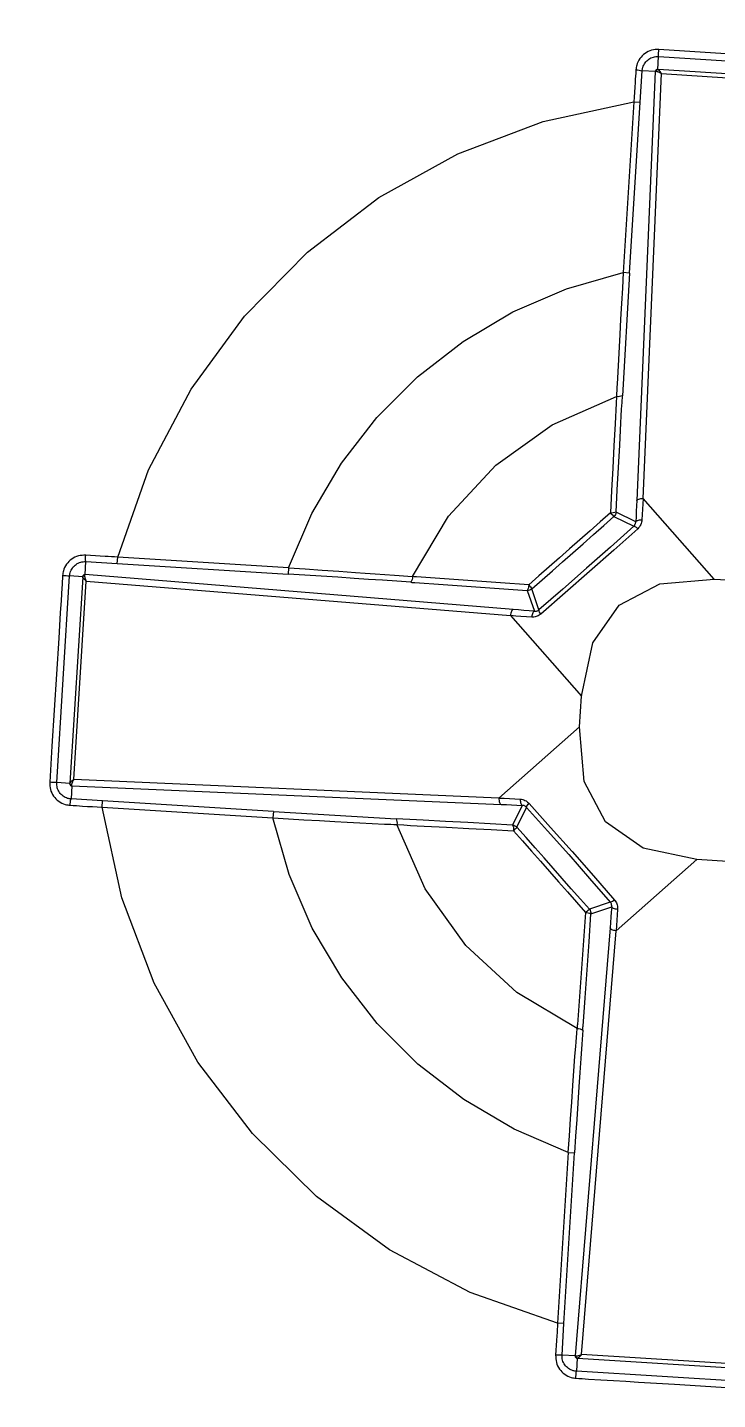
# Model space of a CAD drawing. Header units: millimetres. Extents: x 6886222 to 6919728, y 230959 to 276095.
# Drawn here: x 6905738.924 to 6905741.122, y 246079.413 to 246083.786 of the extents above; entities that cross this region are included whole.
import ezdxf
from ezdxf.xclip import XClip

# ---------------------------------------------------------------- set-up
doc = ezdxf.new("R2010")
doc.units = ezdxf.units.MM
doc.header["$LTSCALE"] = 100
doc.header["$XCLIPFRAME"] = 2
for name, color, linetype in [('BP', 7, 'Continuous'), ('U-84C-EX$0$FUR_욕실', 6, 'Continuous'), ('U-84C-EX$0$HAT', 8, 'Continuous'), ('Udw-301-L-TF$0$FUR_욕실', 6, 'Continuous'), ('Udw-301-L-TF$0$HAT', 8, 'Continuous'), ('Udw-301-L-TF$0$S-ELE', 4, 'Continuous')]:
    doc.layers.add(name, color=color, linetype=linetype)
pattern_1 = [(180, (1240, -8.002534741535783e-07), (-3.673940397442059e-14, -300), []), (270, (1240, -8.002534741535783e-07), (300, -5.510910596163089e-14), [])]

# ---------------------------------------------------------------- blocks, each defined once
blk = doc.blocks.new('Udw-301-L-TF$0$대변기')
blk.add_wipeout([(22.248608298916775, 172.54229225468282), (8.912240129661578, 147.74673581274521), (6.746381299798691, 136.34097785746314), (-8.955497072612427e-10, 1.8151808944821823e-08), (6.746382664171167, -136.3410556523654), (8.912241608199565, -147.7468135862157), (22.07549302254949, -172.28966274865297), (48.747550660268864, -190.92756923738682), (71.39276322773912, -195.00000842819884), (166.77579672746026, -195.00000795089045), (163.87437435093116, -199.59452123619815), (211.5587765112842, -201.08973657911383), (211.59313804550422, -201.59785586090618), (211.81060945487718, -202.63546709934212), (212.5078401897453, -203.59245027277075), (213.12226798591132, -203.98026161298094), (214.15380077133744, -204.1978558481386), (220.75350033782112, -204.19785581509552), (220.75350035014083, -206.35594522496513), (211.67910968791838, -206.3568792770726), (211.15613348268317, -206.39600097215737), (210.27034605067598, -206.67761218987903), (209.31045820655902, -207.42786300958107), (208.74576614588332, -208.40553728260954), (208.58557798573491, -209.0916460347495), (208.56074482875553, -209.45622105141592), (208.5658533075954, -265.02340329155413), (208.68307722652685, -265.02340329098297), (208.7812761336113, -265.75037914044697), (209.14569600205314, -266.6349992877383), (209.4393782819403, -267.03693782325877), (210.11484331313656, -267.62762274793863), (210.65720867247566, -267.91786482497037), (211.05456655855815, -268.02783602803447), (211.7542655276933, -268.12315947946877), (489.2877981967165, -268.123158092146), (490.3929016518151, -267.8618048901769), (490.86707477932805, -267.7119163465693), (491.45197025778884, -267.22265710638476), (492.00684567737414, -266.49543788948904), (492.2432263424108, -265.953260305668), (492.3375440533646, -265.58541350160203), (492.3925328413372, -264.9999778188767), (492.39251053762064, -209.47191992339413), (492.2743779328679, -208.61530925013972), (492.0527322005424, -208.03841531318994), (491.6452017566535, -207.41831274961794), (491.1753919319727, -206.97008934938174), (490.6571038551316, -206.6513735333208), (490.04775114333995, -206.44000339329148), (489.564363996324, -206.37647943353875), (489.28754875065107, -206.3559519392104), (294.6511313544637, -206.3559470726484), (294.6511313436125, -204.19785544542015), (299.3707712639998, -204.19785542175964), (299.9274144780235, -204.1415802114724), (300.81514351517774, -203.77207777511762), (301.1333402299189, -203.52623735578823), (301.5702185394424, -203.01348622016246), (301.80191783703924, -202.56725483027355), (301.9757068098556, -201.8642991092686), (301.9767461048772, -201.81423556641903), (356.76343714603064, -202.11461188703402), (409.6459330275077, -200.7317937357151), (451.0712075735588, -197.49087760745817), (521.7596907076584, -184.1269387870276), (558.8320421586301, -171.7704380243341), (607.5072059196381, -146.9271004879006), (640.3182392938724, -121.7236501044431), (666.3963113392575, -92.63537982517482), (682.861678851927, -64.8120860007532), (689.3650846206021, -48.844695699472595), (694.4618857304264, -30.578779049873788), (696.6826731048269, -17.299667591780462), (697.4621076330303, -8.646287178641273), (697.7008332995064, 0.017384032597874466), (696.0161711601265, 21.30950019290617), (691.2688451523378, 41.796509580543216), (683.3366473129057, 62.60208044512467), (669.0455356567358, 87.70644455344245), (652.7802364292402, 108.07148288175188), (630.6424582973253, 128.95876104430863), (599.0811908480251, 150.92869321198407), (558.1950606762435, 170.85274610758484), (516.937235549004, 184.2249471713934), (478.5997609603298, 192.50147163765666), (440.5805313404065, 197.3643056544521), (409.56480511056884, 199.55616448708247), (375.3283216283821, 200.68792907165675), (311.0923951757358, 200.70114825228893), (281.7216569744051, 200.8711733283542), (251.3461154796021, 200.75952777479222), (223.32944943835992, 200.37661834822427), (188.29429864440127, 199.9507822823582), (182.40479042165887, 198.15537901209063), (177.51850239349275, 194.76567814429143), (79.79591759140378, 194.999931322335), (40.70354579549267, 194.56680722579563), (37.246676655990356, 193.2270822084663), (37.24667669558663, 185.30834623197086)]).dxf.layer = 'Udw-301-L-TF$0$FUR_욕실'
at = {"layer": 'Udw-301-L-TF$0$FUR_욕실'}
for p, q in [((161.6102608196343, 144.3255684845681, 1.8768338292e-06), (160.951542411869, 144.2844581540267, 1.8768338292e-06)), ((160.9552795777599, 144.2427173637952, 1.8768338292e-06), (161.6117425199045, 144.2836869317034, 1.8768338292e-06)), ((161.6128547312474, 144.2840060148028, 1.8768338292e-06), (161.6102608196343, 144.3255684845681, 1.8768338292e-06)), ((161.6117425199045, 144.2836869317034, 1.8768338292e-06), (161.6128547312546, 144.2840060148028, 1.8768338292e-06)), ((161.6005177062762, 144.2709570542229, 1.8768338292e-06), (160.968000058434, 144.2314819017611, 1.8768338292e-06)), ((161.6592424458868, 142.9170371825512, 1.8768338292e-06), (161.6005177062762, 144.2709570542229, 1.8768338292e-06)), ((161.6203877325643, 144.2773580419398, 1.8768338292e-06), (161.61827610412, 144.2783108720196, 1.8768338292e-06)), ((161.6203877325643, 144.2773580419398, 1.8768338292e-06), (161.6621973770198, 144.2799673647405, 1.8768338292e-06)), ((161.6203877325643, 144.2773580419398, 1.8768338292e-06), (161.6796813595247, 142.9103222689428, 1.8768338292e-06)), ((161.6686229014558, 144.1797325555945, 1.8768338292e-06), (161.6621973770198, 144.2799673647405, 1.8768338292e-06)), ((161.6885650664008, 144.1809771374919, 1.8768338292e-06), (161.6686229014558, 144.1797325555945, 1.8768338292e-06)), ((161.7025807211794, 143.6356201476556, 1.8768338292e-06), (161.6686229014558, 144.1797325555945, 1.8768338292e-06)), ((161.6885650664008, 144.1809771374919, 1.8768338292e-06), (161.722522886128, 143.6368647295512, 1.8768338292e-06)), ((161.7025807211794, 143.6356201476556, 1.8768338292e-06), (161.722522886128, 143.6368647295512, 1.8768338292e-06)), ((161.7025807211794, 143.6356201476556, 1.8768338292e-06), (161.7253118796907, 143.2446774344662, 1.8768338292e-06)), ((161.4328348310264, 142.6604884706485, 1.8768338292e-06), (161.6592424458868, 142.9170371825512, 1.8768338292e-06)), ((161.6826627927076, 142.8429020498406, 1.8768338292e-06), (161.7454332247617, 142.8736138288332, 1.8768338292e-06)), ((161.7521542023169, 142.8598771178895, 1.8768338292e-06), (161.6889441545463, 142.8289502474854, 1.8768338292e-06)), ((162.7884285728178, 142.6961889247104, 1.8768338292e-06), (163.3325409807549, 142.7301467444377, 1.8768338292e-06)), ((163.3337855629725, 142.7102045791707, 1.8768338292e-06), (162.7896731550318, 142.6762467594453, 1.8768338292e-06)), ((163.3337855629725, 142.7102045791707, 1.8768338292e-06), (163.3325409807549, 142.7301467444377, 1.8768338292e-06)), ((163.4340414983526, 142.7162915952049, 1.8768338292e-06), (163.3337855629725, 142.7102045791707, 1.8768338292e-06)), ((163.4366508371204, 142.6744819347732, 1.8768338292e-06), (163.4340414983526, 142.7162915952049, 1.8768338292e-06)), ((162.0728505769803, 142.5633452571019, 1.8768338292e-06), (163.4366508371204, 142.6744819347732, 1.8768338292e-06)), ((162.7884285728178, 142.6961889247104, 1.8768338292e-06), (162.7896731550318, 142.6762467594453, 1.8768338292e-06)), ((163.4366508371204, 142.6744819347732, 1.8768338292e-06), (163.4378588227119, 142.6725051617523, 1.8768338292e-06)), ((163.4441838384409, 142.6678339619175, 1.8768338292e-06), (163.4440055180676, 142.6666907077324, 1.8768338292e-06)), ((163.4440055180676, 142.6666907077324, 1.8768338292e-06), (163.4849750859757, 142.0102277655897, 1.8768338292e-06)), ((163.4441838384409, 142.667833961912, 1.8768338292e-06), (163.4857462923283, 142.670427857649, 1.8768338292e-06)), ((163.526856622866, 142.0117094498873, 1.8768338292e-06), (163.4857462923283, 142.670427857649, 1.8768338292e-06)), ((161.4328348310264, 142.6604884706485, 1.8768338292e-06), (161.3346191687415, 142.6543588737004, 1.8768338292e-06)), ((161.9909583005901, 142.562418796977, 1.8768338292e-06), (162.0137859467504, 142.6289836670639, 1.8768338292e-06)), ((162.0282517163541, 142.6240227946364, 1.8768338292e-06), (162.0055828328113, 142.5579208725158, 1.8768338292e-06)), ((163.4327700563226, 142.6539702273531, 1.8768338292e-06), (162.0820546546784, 142.5438998405025, 1.8768338292e-06)), ((163.4722452087844, 142.0214525795109, 1.8768338292e-06), (163.4327700563226, 142.6539702273531, 1.8768338292e-06)), ((162.0820546546784, 142.5438998405025, 1.8768338292e-06), (161.8556470398253, 142.2873511285998, 1.8768338292e-06)), ((161.8617766367715, 142.189135466313, 1.8768338292e-06), (161.8556470398253, 142.2873511285998, 1.8768338292e-06)), ((161.8617766367715, 142.189135466313, 1.8768338292e-06), (162.1183253469208, 141.9627278497046, 1.8768338292e-06)), ((162.1183253469208, 141.9627278497046, 1.8768338292e-06), (163.4722452087844, 142.0214525795109, 1.8768338292e-06)), ((163.4849750859757, 142.0102277655897, 1.8768338292e-06), (163.4852941689751, 142.0091155541468, 1.8768338292e-06)), ((163.4852941689751, 142.0091155541522, 1.8768338292e-06), (163.526856622866, 142.0117094498873, 1.8768338292e-06)), ((163.4786461961157, 142.0015825528335, 1.8768338292e-06), (162.1116104330213, 141.942288935772, 1.8768338292e-06)), ((163.4786461961157, 142.0015825528335, 1.8768338292e-06), (163.4795990263301, 142.003694181416, 1.8768338292e-06)), ((163.4786461961157, 142.0015825528335, 1.8768338292e-06), (163.4812555029494, 141.9597728924036, 1.8768338292e-06)), ((162.0611652676962, 141.8698160699132, 1.8768338292e-06), (162.0302384235729, 141.9330261424475, 1.8768338292e-06)), ((162.0441902252423, 141.9393075035496, 1.8768338292e-06), (162.0749019781397, 141.8765370469046, 1.8768338292e-06)), ((162.8369082857971, 141.9193895481803, 1.8768338292e-06), (163.3810206937378, 141.9533473679057, 1.8768338292e-06)), ((163.3822652753188, 141.9334052026388, 1.8768338292e-06), (162.8381528673744, 141.8994473829116, 1.8768338292e-06)), ((163.3810206937378, 141.9533473679057, 1.8768338292e-06), (163.4812555029494, 141.9597728924036, 1.8768338292e-06)), ((163.3822652753188, 141.9334052026388, 1.8768338292e-06), (163.3810206937378, 141.9533473679057, 1.8768338292e-06)), ((162.8369082857971, 141.9193895481803, 1.8768338292e-06), (162.4459655732389, 141.896658390302, 1.8768338292e-06)), ((162.8369082857971, 141.9193895481803, 1.8768338292e-06), (162.8381528673744, 141.8994473829116, 1.8768338292e-06)), ((161.3904236324342, 141.7601936605715, 1.8768338292e-06), (161.4886392947155, 141.7663232575178, 1.8768338292e-06)), ((161.7451880048757, 141.5399156409112, 1.8768338292e-06), (161.4886392947155, 141.7663232575178, 1.8768338292e-06)), ((161.825310933913, 141.5937185641596, 1.8768338292e-06), (161.7592090361977, 141.616387473794, 1.8768338292e-06)), ((161.7637069613265, 141.631012006761, 1.8768338292e-06), (161.8302718068371, 141.6081843343345, 1.8768338292e-06)), ((161.8552583819146, 140.1892002294608, 1.8768338292e-06), (161.7451880048757, 141.5399156409112, 1.8768338292e-06)), ((161.7646334211786, 141.5491197183164, 1.8768338292e-06), (161.875770088951, 140.1853194482755, 1.8768338292e-06)), ((161.8974770625318, 140.8335416962273, 1.8768338292e-06), (161.8775348975869, 140.8322971143298, 1.8768338292e-06)), ((161.9114927173105, 140.2881847063891, 1.8768338292e-06), (161.8775348975869, 140.8322971143298, 1.8768338292e-06)), ((161.8974770625318, 140.8335416962273, 1.8768338292e-06), (161.9314348822554, 140.2894292882866, 1.8768338292e-06)), ((161.9114927173105, 140.2881847063891, 1.8768338292e-06), (161.9314348822554, 140.2894292882866, 1.8768338292e-06)), ((161.9175797334065, 140.1879287710763, 1.8768338292e-06), (161.9114927173105, 140.2881847063891, 1.8768338292e-06)), ((161.8679788620029, 140.177964767423, 1.8768338292e-06), (161.211515919862, 140.1369951995166, 1.8768338292e-06)), ((161.2227407340761, 140.1497250769989, 1.8768338292e-06), (161.8552583819146, 140.1892002294608, 1.8768338292e-06)), ((161.8691221160952, 140.1777864469586, 1.8768338292e-06), (161.8679788620029, 140.177964767423, 1.8768338292e-06)), ((161.869122116088, 140.1777864469586, 1.8768338292e-06), (161.8717159959488, 140.1362239771934, 1.8768338292e-06)), ((161.8737933160664, 140.1841114628241, 1.8768338292e-06), (161.875770088951, 140.1853194482755, 1.8768338292e-06)), ((161.875770088951, 140.1853194482755, 1.8768338292e-06), (161.9175797334065, 140.1879287710763, 1.8768338292e-06)), ((161.2129975881871, 140.0951136466538, 1.8768338292e-06), (161.8717159959488, 140.1362239771934, 1.8768338292e-06))]:
    blk.add_line(p, q, dxfattribs=at)
at = {"layer": 'Udw-301-L-TF$0$FUR_욕실', "elevation": 1.8768338292e-06, "flags": 128}
for points in [[(161.6796813595247, 142.9103222689428), (161.6790710081805, 142.9118050469915), (161.6777549976723, 142.9131882696383), (161.6757813656623, 142.9144214458283), (161.6732221546117, 142.9154595615673), (161.6701707820648, 142.9162647230587), (161.6667386306945, 142.9168075399139), (161.6630509825336, 142.9170681979667), (161.6592424458868, 142.9170371825512)], [(161.6826627927076, 142.8429020498406), (161.6820806526448, 142.8442372544669), (161.6808254920616, 142.8454827769147), (161.6789409446174, 142.8465953185696), (161.6764925236166, 142.8475362036934), (161.6735653445139, 142.8482727239061), (161.6702611660512, 142.8487792752549), (161.6666948527454, 142.8490382482833), (161.6629903817993, 142.8490406402088)], [(162.0055828328113, 142.5579208725158), (162.0069800570564, 142.5575092620966), (162.0083719749382, 142.5564187029559), (162.0097101986321, 142.5546871066508), (162.0109482069201, 142.5523746693761), (162.0120429624112, 142.549561779344), (162.0129564076706, 142.5463462222051), (162.0136567882219, 142.5428397816977), (162.0141197564481, 142.5391643536568)], [(162.0728505769803, 142.5633452571019), (162.0743977371567, 142.5629240028211), (162.0759338524658, 142.5617901868773), (162.0774028509077, 142.5599851963616), (162.0787511103772, 142.5575749179061), (162.0799294160752, 142.5546473326503), (162.0808947569203, 142.5513093047193), (162.0816118955627, 142.5476826804097), (162.0820546546784, 142.5438998405025)], [(162.0503288159998, 141.9589799148689), (162.0503264240797, 141.9552754439046), (162.0500674510222, 141.951709130557), (162.0495608996425, 141.948404952047), (162.048824379388, 141.9454777728915), (162.0478834942005, 141.9430293518253), (162.0467709524746, 141.9411448043174), (162.0455254299522, 141.9398896436724), (162.0441902252423, 141.9393075035496)], [(162.1183253469208, 141.9627278497046), (162.1183563623308, 141.9589193130523), (162.1180957042634, 141.9552316648751), (162.1175528873828, 141.9517995134775), (162.1167477258532, 141.948748140896), (162.1157096100687, 141.9461889298), (162.1144764338314, 141.9442152977408), (162.1130932111228, 141.9428992871799), (162.1116104330213, 141.942288935772)], [(161.7404525177408, 141.6078505505538), (161.7441279457635, 141.6083135187764), (161.7476343862327, 141.6090138993077), (161.7508499433206, 141.6099273445307), (161.7536628332964, 141.6110220999744), (161.7559752705129, 141.6122601082006), (161.7577068667524, 141.6135983318254), (161.7587974258349, 141.6149902496272), (161.7592090361977, 141.616387473794)], [(161.7451880048757, 141.5399156409112), (161.748970844772, 141.5403584000196), (161.7525974690652, 141.5410755386511), (161.7559354969744, 141.5420408794635), (161.7588630821883, 141.5432191851251), (161.7612733606038, 141.5445674445564), (161.7630783510649, 141.5460364429437), (161.7642121669596, 141.5475725582019), (161.7646334211786, 141.5491197183164)]]:
    blk.add_lwpolyline(points, dxfattribs=at)
at = {"layer": 'Udw-301-L-TF$0$FUR_욕실'}
blk.add_circle((161.4116292245744, 142.2103410656091, 1.8768338292e-06), 3.259999999999878, dxfattribs=at)
for centre, radius, start, end in [((161.4116292328981, 142.2103410656091, 1.8768338292e-06), 3.25999999999999, 270.0000002866061, 90.00000028660615), ((161.2752782022289, 144.3215774764813, 1.8768338292e-06), 0.3350063911426244, 0.6825939285277526, 4.518318760489969), ((161.682395500462, 144.2086952811151, 1.8768338292e-06), 0.0740788370248226, 90.04014177062898, 105.8224432143571), ((161.4116292034378, 142.2103410656091, 1.8768338292e-06), 1.990000000000137, 15.14180512307298, 82.00054102193018), ((161.4116292034378, 142.2103410656091, 1.8768338292e-06), 1.460008440293019, 19.43702511036414, 77.70532103461704), ((161.7385387732829, 143.2710882929277, 1.8768338292e-06), 0.0295378428259515, 243.3977090671643, 280.6751646090154), ((161.4116292040781, 142.2103410656091, 1.8768338292e-06), 1.083939401064284, 24.99931475445257, 72.1430313906055), ((161.7581676090267, 142.9011452038503, 1.8768338292e-06), 0.0303338285239763, 245.1775328846346, 280.066296144881), ((161.7654136887431, 142.8748771491919, 1.8768338292e-06), 0.0200203626182622, 183.6178688921482, 228.5244783377889), ((161.6965413074613, 142.9263870640752, 1.8768338292e-06), 0.0866969838917549, 309.9009876431478, 320.5319632818673), ((161.6926283701905, 142.8093600389439, 1.8768338292e-06), 0.0199336327750793, 100.6508769471464, 144.2667730643922), ((163.360811111841, 142.7274713825191, 1.8768338292e-06), 0.0740788576651497, 351.3199060395473, 7.102203300222283), ((162.4234991131234, 142.6666017727639, 1.8768338292e-06), 0.0295378423214294, 176.4671816196276, 213.7446386235399), ((163.523436247302, 142.3375487066805, 1.8768338292e-06), 0.3350060624164997, 92.62402640011327, 96.45975494105302), ((162.0866943746951, 142.5820718577252, 1.8768338292e-06), 0.0866969245160004, 136.6103836387962, 147.2413666286545), ((162.0270209656483, 142.6440052912876, 1.8768338292e-06), 0.0200203626255215, 228.6178699865295, 273.52447724469), ((162.0539861277321, 142.6400814740173, 1.8768338292e-06), 0.0303338278545654, 177.0760500446752, 211.9648149159229), ((161.971062031691, 142.5636386754213, 1.8768338292e-06), 0.0199336303735996, 312.8755748484529, 356.4914777152831), ((163.5228656323889, 142.3466917750011, 1.8768338292e-06), 0.3350060986656367, 270.6825915126327, 274.5183196384728), ((161.4116292034378, 142.2103410656091, 1.8768338292e-06), 1.989999999999945, 285.1418051233014, 352.000541021827), ((162.0106482168776, 141.9293419301357, 1.8768338292e-06), 0.0199336303459245, 10.6508685151922, 54.26677133968533), ((163.4099833988512, 141.9395747672806, 1.8768338292e-06), 0.0740788571777168, 0.04014281554305012, 15.82244015038771), ((161.4116292040781, 142.2103410656091, 1.8768338292e-06), 1.083939401069942, 294.9993147541252, 342.1430313907047), ((161.4116292034378, 142.2103410656091, 1.8768338292e-06), 1.460008440292905, 289.4370251103006, 347.7053210345152), ((162.4723764307819, 141.883431496266, 1.8768338292e-06), 0.0295378421996953, 153.3977074913674, 190.6751645726123), ((162.076165298502, 141.8565565829122, 1.8768338292e-06), 0.0200203626244312, 93.61786889632849, 138.5244761602606), ((162.1276751775986, 141.9254289188557, 1.8768338292e-06), 0.0866969266050847, 219.900979744803, 230.5319624618077), ((162.1024333519599, 141.8638026621575, 1.8768338292e-06), 0.0303338276387636, 155.17753111352, 190.0662961661444), ((161.7649268427522, 141.6509082776956, 1.8768338292e-06), 0.0199336325813699, 222.8755730073193, 266.4914695136114), ((161.8452934305533, 141.5949493148673, 1.8768338292e-06), 0.0200203626167212, 138.6178678003593, 183.5244772568015), ((161.841369612881, 141.5679841520814, 1.8768338292e-06), 0.0303338282329368, 87.07604993499503, 121.9648135577292), ((161.7833599570804, 141.5352758655026, 1.8768338292e-06), 0.0866969807711289, 46.6103827849272, 57.24135878762437), ((161.8678899110564, 141.198471156571, 1.8768338292e-06), 0.0295378423021958, 86.46718128841638, 123.7446375279038), ((161.9287595214628, 140.2611591385139, 1.8768338292e-06), 0.0740788389214895, 261.319903247072, 277.102204283485), ((161.5388365192048, 140.0985340012867, 1.8768338292e-06), 0.3350063884818013, 2.624027374345197, 6.459752230153894)]:
    blk.add_arc(centre, radius, start, end, dxfattribs=at)
for centre, major_axis, ratio, start_param, end_param in [((161.7215090214413, 142.5614744175964, 1.8768338292e-06), (-0.08759724163288383, 1.411374140156442), 0.02933208413666189, 1.314305650249555, 1.363790328178316), ((161.741451186721, 142.5627189994921, 1.8768338292e-06), (-0.07233225313893572, 1.398292788558672), 0.0322582907364977, 1.317902481345436, 1.36738715927503), ((161.8561123371073, 142.7139971464567, 1.8768338292e-06), (-0.7497782644427979, 0.6616891673357641), 0.0394958858891552, 1.363808926959727, 1.777783761058662), ((161.8693335248317, 142.728978439296, 1.8768338292e-06), (-0.7347826993514117, 0.6484553837650175), 0.0462995150159514, 1.363808926845808, 1.777783760948147), ((161.7202644395547, 142.5814165828615, 1.8768338292e-06), (-1.396435891602927, -0.1020855588649575), 0.0322583040518517, 1.77420551501564, 1.82369018501793), ((161.7215090214413, 142.5614744175964, 1.8768338292e-06), (-1.411313706225922, -0.08856548980554879), 0.0293320974300535, 1.777802346385443, 1.827287016387613), ((161.9152852942316, 141.7658579418876, 1.8768338292e-06), (0.6616891948864057, 0.7497782401285946), 0.0394958843376576, 1.36380889408209, 1.77778372818619), ((161.9302665865871, 141.7526367536102, 1.8768338292e-06), (0.6484554112203891, 0.7347826751217906), 0.04629951346096021, 1.363808894200726, 1.777783728301909), ((161.764007148322, 141.880519093329, 1.8768338292e-06), (-1.398292782845908, -0.07233224803394198), 0.0322583025199761, 4.459495122130503, 4.508979792131377), ((161.7627625664099, 141.9004612585959, 1.8768338292e-06), (-1.411374134492564, -0.08759723654357882), 0.029332095883282, 4.455898290776257, 4.505382960777514), ((161.7827047316896, 141.9017058404934, 1.8768338292e-06), (-0.1020855536885682, 1.396435897249067), 0.0322582907689554, 1.774205495846748, 1.82369017377478), ((161.7627625664099, 141.9004612585959, 1.8768338292e-06), (-0.08856548465166932, 1.411313711826129), 0.0293320841517761, 1.77780232695984, 1.827287004890254)]:
    blk.add_ellipse(centre, major_axis=major_axis, ratio=ratio, start_param=start_param, end_param=end_param, dxfattribs=at)
at = {"layer": 'Udw-301-L-TF$0$FUR_욕실', "extrusion": (-3.329143218835226e-08, 5.466318598041744e-16, 0.9999999999999997)}
blk.add_ellipse((159.4840459726402, 140.0261433357919, 1.8768338292e-06), major_axis=(2.251547685618711, 2.551290752450674, 7.49572457e-08), ratio=0.2938819307779272, start_param=5.997350828364291, end_param=6.569019785995081, dxfattribs=at)
at = {"layer": 'Udw-301-L-TF$0$FUR_욕실', "extrusion": (-3.329143150604983e-08, 3.387725074259236e-16, 0.9999999999999996)}
blk.add_ellipse((159.2274315019131, 144.1379243247029, 1.8768338292e-06), major_axis=(2.551290752450902, -2.251547685618938, 8.493612210000003e-08), ratio=0.2938819307778493, start_param=5.997350828364094, end_param=6.569019785995125, dxfattribs=at)
at = {"layer": 'Udw-301-L-TF$0$FUR_욕실'}
for points, knots in [([(161.3840819642028, -0.5896589345284156, 1.8768338292e-06), (161.4836703848523, 10.61836187567678, 1.8768338292e-06), (161.6827323977341, 33.02148031460092, 1.8768338292e-06), (163.2841282194204, 66.55210363393962, 1.8768338292e-06), (165.8607673313854, 99.91845484040277, 1.8768338292e-06), (169.4057475470363, 133.0639848389292, 1.8768338292e-06), (172.6358561782508, 154.9761389095165, 1.8768338292e-06), (174.2474244886544, 165.9085678599131, 1.8768338292e-06)], [0, 0, 0, 0, 0.2008995871446175, 0.4015675310875474, 0.6017769894246999, 0.8013182658581898, 1, 1, 1, 1]), ([(160.949766767546, 144.3068108978678, 1.8768338292e-06), (160.9630731097677, 144.3076230539082, 1.8768338292e-06), (161.0296054569844, 144.3116838729457, 1.8768338292e-06), (161.2494473224033, 144.3251694666742, 1.8768338292e-06), (161.4559587524309, 144.3382554099389, 1.8768338292e-06), (161.6092434597158, 144.347968552609, 1.8768338292e-06)], [0, 0, 0, 0, 0.0605342809966537, 0.3026742988519388, 0.9999999999999998, 0.9999999999999998, 0.9999999999999998, 0.9999999999999998]), ([(161.6092434597158, 144.347968552609, 1.8768338292e-06), (161.6170035499963, 144.3476962385848, 1.8768338292e-06), (161.6325356201232, 144.3471511933149, 1.8768338292e-06), (161.6538562434798, 144.3365198702631, 1.8768338292e-06), (161.6705028836295, 144.3199203676759, 1.8768338292e-06), (161.6800093780585, 144.3008832381765, 1.8768338292e-06), (161.6816771006197, 144.287944874075, 1.8768338292e-06), (161.6823436003797, 144.2827740999583, 1.8768338292e-06)], [0, 0, 0, 0, 0.212534125908474, 0.4253938844142585, 0.6395784567098121, 0.8559587307659764, 1, 1, 1, 1]), ([(161.6117425199045, 144.2836869317034, 1.8768338292e-06), (161.6112732713373, 144.2834998424005, 1.8768338292e-06), (161.6102146806115, 144.2830777825056, 1.8768338292e-06), (161.6077173942904, 144.2808480900494, 1.8768338292e-06), (161.6044655537771, 144.2769191381831, 1.8768338292e-06), (161.6019034243182, 144.2730497812936, 1.8768338292e-06), (161.6005177062762, 144.2709570542229, 1.8768338292e-06)], [0, 0, 0, 0, 0.179544909638889, 0.4050402918679303, 0.6782182870533378, 1, 1, 1, 1]), ([(161.6621973770198, 144.2799673647405, 1.8768338292e-06), (161.6617115570989, 144.2835848574832, 1.8768338292e-06), (161.660493875992, 144.2926519055127, 1.8768338292e-06), (161.6536942430757, 144.3059596453422, 1.8768338292e-06), (161.64186444394, 144.3175475333355, 1.8768338292e-06), (161.6267545303162, 144.3249734618676, 1.8768338292e-06), (161.6157571922995, 144.3253701988961, 1.8768338292e-06), (161.6102608196343, 144.3255684845681, 1.8768338292e-06)], [0, 0, 0, 0, 0.1432444874335475, 0.3590344859305645, 0.5733356229496298, 0.7867569027261733, 1, 1, 1, 1]), ([(161.6117425199045, 144.2836869317034, 1.8768338292e-06), (161.6124919888971, 144.2836388869073, 1.8768338292e-06), (161.6139634022038, 144.2835445617857, 1.8768338292e-06), (161.6159458837283, 144.2823767201608, 1.8768338292e-06), (161.6175243372345, 144.2806145009727, 1.8768338292e-06), (161.6180224094605, 144.2790882650752, 1.8768338292e-06), (161.61827610412, 144.2783108720196, 1.8768338292e-06)], [0, 0, 0, 0, 0.2546765691739015, 0.499999996415464, 0.7453234250377782, 1, 1, 1, 1]), ([(161.6823436003797, 144.2827740999583, 1.8768338292e-06), (161.6831745545569, 144.2694953240116, 1.8768338292e-06), (161.6852949352979, 144.2356113122914, 1.8768338292e-06), (161.6873284587164, 144.2016371778645, 1.8768338292e-06), (161.6885650664008, 144.1809771374919, 1.8768338292e-06)], [0, 0, 0, 0, 0.3918891321184004, 1, 1, 1, 1]), ([(161.61827610412, 144.2783108720196, 1.8768338292e-06), (161.6175459906881, 144.2783384313716, 1.8768338292e-06), (161.6158989077558, 144.2784006032725, 1.8768338292e-06), (161.6121247052033, 144.2772216017784, 1.8768338292e-06), (161.6068461868126, 144.2749602707572, 1.8768338292e-06), (161.6027390407326, 144.2723622071298, 1.8768338292e-06), (161.6005177062762, 144.2709570542229, 1.8768338292e-06)], [0, 0, 0, 0, 0.1795449097377897, 0.4050402919989461, 0.6782182871523501, 1, 1, 1, 1]), ([(161.722522886128, 143.6368647295512, 1.8768338292e-06), (161.7263470829857, 143.5710749732079, 1.8768338292e-06), (161.7332693889912, 143.4519867455492, 1.8768338292e-06), (161.7401247712005, 143.3206297663492, 1.8768338292e-06), (161.7433630694613, 143.2551505130923, 1.8768338292e-06), (161.7440103832378, 143.2420616561376, 1.8768338292e-06)], [0, 0, 0, 0, 0.4968866520286802, 0.8994310668618576, 1, 1, 1, 1]), ([(161.7454332247617, 142.8736138288332, 1.8768338292e-06), (161.7402702332511, 142.968489331879, 1.8768338292e-06), (161.7335339871024, 143.092275075398, 1.8768338292e-06), (161.7268685879717, 143.215822786593, 1.8768338292e-06), (161.7253118796907, 143.2446774344662, 1.8768338292e-06)], [0, 0, 0, 0, 0.7664493531050196, 0.9999999999999998, 0.9999999999999998, 0.9999999999999998, 0.9999999999999998]), ([(161.7440103832378, 143.2420616561376, 1.8768338292e-06), (161.7455294799875, 143.2132204245154, 1.8768338292e-06), (161.752031856362, 143.0897677589946, 1.8768338292e-06), (161.7585070997011, 142.96607430111, 1.8768338292e-06), (161.7634695851557, 142.8712783291885, 1.8768338292e-06)], [0, 0, 0, 0, 0.2336217812937937, 0.9999999999999998, 0.9999999999999998, 0.9999999999999998, 0.9999999999999998]), ([(161.6629903817993, 142.8490406402088, 1.8768338292e-06), (161.6631087393507, 142.8476999173054, 1.8768338292e-06), (161.6636638301206, 142.8414119965728, 1.8768338292e-06), (161.6671286659257, 142.8310959049395, 1.8768338292e-06), (161.6735557590655, 142.8241338070984, 1.8768338292e-06), (161.6764473437797, 142.8210015208097, 1.8768338292e-06)], [0, 0, 0, 0, 0.1297379623212738, 0.6084643003151716, 1, 1, 1, 1]), ([(161.6889441545463, 142.8289502474854, 1.8768338292e-06), (161.6875443972785, 142.8305279939013, 1.8768338292e-06), (161.6843118922043, 142.8341715351089, 1.8768338292e-06), (161.6828866103569, 142.8391755932989, 1.8768338292e-06), (161.6827029546657, 142.842233372483, 1.8768338292e-06), (161.6826627927076, 142.8429020498406, 1.8768338292e-06)], [0, 0, 0, 0, 0.3737204135205786, 0.8630447282019261, 1, 1, 1, 1]), ([(162.0137859467504, 142.6289836670639, 1.8768338292e-06), (161.970116772387, 142.6673975654849, 1.8768338292e-06), (161.8827824392974, 142.7442218299384, 1.8768338292e-06), (161.7956956132221, 142.8213265370032, 1.8768338292e-06), (161.7521542023169, 142.8598771178895, 1.8768338292e-06)], [0, 0, 0, 0, 0.5000229900770434, 0.9999999999999998, 0.9999999999999998, 0.9999999999999998, 0.9999999999999998]), ([(161.7634695851557, 142.8712783291885, 1.8768338292e-06), (161.8067395505313, 142.8328936641265, 1.8768338292e-06), (161.8932834599436, 142.7561208045372, 1.8768338292e-06), (161.9802210149428, 142.6797939810895, 1.8768338292e-06), (162.0236917908296, 142.6416288148885, 1.8768338292e-06)], [0, 0, 0, 0, 0.4999770136099628, 1, 1, 1, 1]), ([(163.3325409807549, 142.7301467444377, 1.8768338292e-06), (163.3458495841842, 142.7310139559395, 1.8768338292e-06), (163.3798097268846, 142.7332268572864, 1.8768338292e-06), (163.4137077888008, 142.7353433828812, 1.8768338292e-06), (163.4343215760673, 142.7366304655607, 1.8768338292e-06)], [0, 0, 0, 0, 0.3918889136125892, 1, 1, 1, 1]), ([(163.4857462923283, 142.670427857649, 1.8768338292e-06), (163.4853020848168, 142.6739047168649, 1.8768338292e-06), (163.4841606548725, 142.6828388099675, 1.8768338292e-06), (163.4775725063628, 142.696188498323, 1.8768338292e-06), (163.4658013305998, 142.7079944180605, 1.8768338292e-06), (163.4506589802149, 142.7156113528399, 1.8768338292e-06), (163.4395819435158, 142.7160647951659, 1.8768338292e-06), (163.4340414983526, 142.7162915952049, 1.8768338292e-06)], [0, 0, 0, 0, 0.1367468008238025, 0.3513828356852392, 0.5672955110331256, 0.7835724878770212, 1, 1, 1, 1]), ([(163.4343215760673, 142.7366304655607, 1.8768338292e-06), (163.4422334853225, 142.7363534477317, 1.8768338292e-06), (163.4580241371041, 142.7358005733331, 1.8768338292e-06), (163.4796753259943, 142.7251721508801, 1.8768338292e-06), (163.4964985425249, 142.7085683938949, 1.8768338292e-06), (163.5058878750133, 142.6897301277531, 1.8768338292e-06), (163.5074796610061, 142.6771129370882, 1.8768338292e-06), (163.5080990358474, 142.6722035016573, 1.8768338292e-06)], [0, 0, 0, 0, 0.2175164446357458, 0.4341210599892909, 0.6497217720869589, 0.8637043388803443, 1, 1, 1, 1]), ([(162.0236917908296, 142.6416288148885, 1.8768338292e-06), (162.1428182646086, 142.6502604520756, 1.8768338292e-06), (162.2663367544301, 142.6592103248968, 1.8768338292e-06), (162.3896332790537, 142.6681056074522, 1.8768338292e-06), (162.3940174025483, 142.6684219019899, 1.8768338292e-06)], [0, 0, 0, 0, 0.9644424406308441, 1, 1, 1, 1]), ([(162.7884285728178, 142.6961889247104, 1.8768338292e-06), (162.7173922846632, 142.6914446328683, 1.8768338292e-06), (162.6043283991457, 142.6838934490461, 1.8768338292e-06), (162.4731803823706, 142.6743777042248, 1.8768338292e-06), (162.4129572169331, 142.6698468330505, 1.8768338292e-06), (162.3940174025483, 142.6684219019899, 1.8768338292e-06)], [0, 0, 0, 0, 0.5367502494785898, 0.854310808358713, 1, 1, 1, 1]), ([(162.3989377593571, 142.6501937250487, 1.8768338292e-06), (162.4588224136132, 142.6543830277969, 1.8768338292e-06), (162.5880738807791, 142.6634249690633, 1.8768338292e-06), (162.7192652392368, 142.6717687892688, 1.8768338292e-06), (162.7896731550318, 142.6762467594453, 1.8768338292e-06)], [0, 0, 0, 0, 0.4633189516079985, 1, 1, 1, 1]), ([(163.4378588227119, 142.6725051617523, 1.8768338292e-06), (163.4379769466868, 142.6717841406498, 1.8768338292e-06), (163.4382434258623, 142.670157569095, 1.8768338292e-06), (163.4375428380772, 142.6662660629554, 1.8768338292e-06), (163.4359553584, 142.6607473416734, 1.8768338292e-06), (163.4338881164149, 142.6563490350345, 1.8768338292e-06), (163.4327700563226, 142.6539702273531, 1.8768338292e-06)], [0, 0, 0, 0, 0.1795448420301053, 0.4050402027738967, 0.6782182210275489, 1, 1, 1, 1]), ([(163.4327700563226, 142.6539702273531, 1.8768338292e-06), (163.4346742514208, 142.6556053916011, 1.8768338292e-06), (163.438195021281, 142.6586287357022, 1.8768338292e-06), (163.4416891685105, 142.662343848704, 1.8768338292e-06), (163.4435910594402, 142.6650989854352, 1.8768338292e-06), (163.4438782245015, 142.6662018386414, 1.8768338292e-06), (163.4440055180676, 142.6666907077324, 1.8768338292e-06)], [0, 0, 0, 0, 0.3217817127803585, 0.5949597079089922, 0.8204550901911073, 0.9999999999999998, 0.9999999999999998, 0.9999999999999998, 0.9999999999999998]), ([(163.4378588227119, 142.6725051617523, 1.8768338292e-06), (163.4386617265263, 142.6723500927419, 1.8768338292e-06), (163.4402380470528, 142.6720456497187, 1.8768338292e-06), (163.4421828487575, 142.6706985497913, 1.8768338292e-06), (163.4435881198333, 142.6688766551288, 1.8768338292e-06), (163.4438646609742, 142.6674283874345, 1.8768338292e-06), (163.4440055180676, 142.6666907077324, 1.8768338292e-06)], [0, 0, 0, 0, 0.2546765749632758, 0.5000000035839414, 0.7453234308261873, 1, 1, 1, 1]), ([(163.5080990358474, 142.6722035016573, 1.8768338292e-06), (163.5089111918896, 142.6588971594319, 1.8768338292e-06), (163.5129720109035, 142.5923648121934, 1.8768338292e-06), (163.526457604592, 142.3725229467327, 1.8768338292e-06), (163.5395435478968, 142.1660115167433, 1.8768338292e-06), (163.5492566905923, 142.0127268094893, 1.8768338292e-06)], [0, 0, 0, 0, 0.0605342809966496, 0.302674298851934, 1, 1, 1, 1]), ([(162.3989377593571, 142.6501937250487, 1.8768338292e-06), (162.3945511228994, 142.649882757918, 1.8768338292e-06), (162.2711403209287, 142.6411342091378, 1.8768338292e-06), (162.1474985963396, 142.6324236942801, 1.8768338292e-06), (162.0282517163541, 142.6240227946364, 1.8768338292e-06)], [0, 0, 0, 0, 0.0355449959369536, 0.9999999999999998, 0.9999999999999998, 0.9999999999999998, 0.9999999999999998]), ([(161.9846250437186, 142.5490306528136, 1.8768338292e-06), (161.985376442226, 142.5484091162089, 1.8768338292e-06), (161.9899539541439, 142.5446227216489, 1.8768338292e-06), (161.9998350835122, 142.539612647628, 1.8768338292e-06), (162.009371492637, 142.5393133677826, 1.8768338292e-06), (162.0141197564481, 142.5391643536568, 1.8768338292e-06)], [0, 0, 0, 0, 0.0897539814427021, 0.5467803261770205, 1, 1, 1, 1]), ([(162.0055828328113, 142.5579208725158, 1.8768338292e-06), (162.0032507752112, 142.5579159031331, 1.8768338292e-06), (161.9987139774457, 142.5579062356646, 1.8768338292e-06), (161.9936842173302, 142.5602169128379, 1.8768338292e-06), (161.9913298683168, 142.5621186597582, 1.8768338292e-06), (161.9909583005901, 142.562418796977, 1.8768338292e-06)], [0, 0, 0, 0, 0.4711265579121516, 0.9165322140832892, 1, 1, 1, 1]), ([(163.4722452087844, 142.0214525795109, 1.8768338292e-06), (163.4736503616841, 142.0192312450399, 1.8768338292e-06), (163.476248425286, 142.0151240989344, 1.8768338292e-06), (163.4785097562381, 142.0098455804709, 1.8768338292e-06), (163.4796887576631, 142.006071377853, 1.8768338292e-06), (163.4796265857112, 142.0044242948679, 1.8768338292e-06), (163.4795990263301, 142.003694181416, 1.8768338292e-06)], [0, 0, 0, 0, 0.3217817129354317, 0.5949597081167423, 0.8204550903477178, 1, 1, 1, 1]), ([(163.4722452087844, 142.0214525795109, 1.8768338292e-06), (163.474337935837, 142.0200668614452, 1.8768338292e-06), (163.4782072926937, 142.0175047319535, 1.8768338292e-06), (163.4821362444745, 142.0142528913566, 1.8768338292e-06), (163.4843659368598, 142.0117556049609, 1.8768338292e-06), (163.4847879966983, 142.0106970141806, 1.8768338292e-06), (163.4849750859757, 142.0102277655897, 1.8768338292e-06)], [0, 0, 0, 0, 0.321781712879989, 0.594959708043799, 0.8204550902928641, 1, 1, 1, 1]), ([(163.4795990263301, 142.003694181416, 1.8768338292e-06), (163.480376419393, 142.00394787607, 1.8768338292e-06), (163.4819026552832, 142.0044459482961, 1.8768338292e-06), (163.483664874464, 142.0060244017932, 1.8768338292e-06), (163.4848327160726, 142.0080068833049, 1.8768338292e-06), (163.4849270411869, 142.0094782966025, 1.8768338292e-06), (163.4849750859757, 142.0102277655897, 1.8768338292e-06)], [0, 0, 0, 0, 0.2546765749590212, 0.5000000035819232, 0.7453234308280616, 1, 1, 1, 1]), ([(163.4812555029494, 141.9597728924036, 1.8768338292e-06), (163.4848729957012, 141.9602587123318, 1.8768338292e-06), (163.4939400437434, 141.9614763934587, 1.8768338292e-06), (163.5072477836038, 141.9682760264022, 1.8768338292e-06), (163.5188356716244, 141.9801058255671, 1.8768338292e-06), (163.526261600171, 141.995215739209, 1.8768338292e-06), (163.5266583371922, 142.0062130772221, 1.8768338292e-06), (163.526856622866, 142.0117094498873, 1.8768338292e-06)], [0, 0, 0, 0, 0.143244487433589, 0.3590344859305074, 0.5733356229495538, 0.7867569027259999, 1, 1, 1, 1]), ([(163.5492566905923, 142.0127268094893, 1.8768338292e-06), (163.5489843765681, 142.0049667192106, 1.8768338292e-06), (163.5484393312981, 141.9894346490892, 1.8768338292e-06), (163.5378080082337, 141.9681140257126, 1.8768338292e-06), (163.5212085056191, 141.9514673855301, 1.8768338292e-06), (163.5021713760907, 141.9419608910794, 1.8768338292e-06), (163.4892330119728, 141.9402931684981, 1.8768338292e-06), (163.484062237847, 141.9396266687254, 1.8768338292e-06)], [0, 0, 0, 0, 0.2125341259083772, 0.4253938844142508, 0.6395784567097677, 0.8559587307659118, 0.9999999999999998, 0.9999999999999998, 0.9999999999999998, 0.9999999999999998]), ([(162.0503288159998, 141.9589799148689, 1.8768338292e-06), (162.0489880939422, 141.9588615574248, 1.8768338292e-06), (162.0427001740536, 141.9583064668932, 1.8768338292e-06), (162.0323840827878, 141.954841632034, 1.8768338292e-06), (162.0254219844574, 141.948414539007, 1.8768338292e-06), (162.0222896978157, 141.9455229542218, 1.8768338292e-06)], [0, 0, 0, 0, 0.1297378877659732, 0.6084642506452176, 1, 1, 1, 1]), ([(162.0302384235729, 141.9330261424475, 1.8768338292e-06), (162.0318161701616, 141.9344258997353, 1.8768338292e-06), (162.0354597116129, 141.9376584047095, 1.8768338292e-06), (162.0404637695501, 141.9390836860657, 1.8768338292e-06), (162.0435215483085, 141.9392673416369, 1.8768338292e-06), (162.0441902252423, 141.9393075035496, 1.8768338292e-06)], [0, 0, 0, 0, 0.3737204637123089, 0.8630448070905856, 0.9999999999999998, 0.9999999999999998, 0.9999999999999998, 0.9999999999999998]), ([(163.484062237847, 141.9396266687254, 1.8768338292e-06), (163.4707834618857, 141.9387957145391, 1.8768338292e-06), (163.4368994501274, 141.9366753337563, 1.8768338292e-06), (163.402925315695, 141.9346418103323, 1.8768338292e-06), (163.3822652753188, 141.9334052026388, 1.8768338292e-06)], [0, 0, 0, 0, 0.3918891321183963, 1, 1, 1, 1]), ([(162.4433497946047, 141.8779598864494, 1.8768338292e-06), (162.4145085646996, 141.876440789878, 1.8768338292e-06), (162.2910559026932, 141.8699384140637, 1.8768338292e-06), (162.1673624483119, 141.863463171263, 1.8768338292e-06), (162.0725664781712, 141.8585006861722, 1.8768338292e-06)], [0, 0, 0, 0, 0.2336217739812568, 1, 1, 1, 1]), ([(162.0749019781397, 141.8765370469046, 1.8768338292e-06), (162.1697774794011, 141.8817000380386, 1.8768338292e-06), (162.293563219413, 141.8884362836416, 1.8768338292e-06), (162.4171109270937, 141.8951016822048, 1.8768338292e-06), (162.4459655732389, 141.896658390302, 1.8768338292e-06)], [0, 0, 0, 0, 0.7664493604127085, 0.9999999999999998, 0.9999999999999998, 0.9999999999999998, 0.9999999999999998]), ([(162.8381528673744, 141.8994473829116, 1.8768338292e-06), (162.7723631110603, 141.8956231860884, 1.8768338292e-06), (162.6532748834579, 141.8887008801375, 1.8768338292e-06), (162.5219179045635, 141.8818454982356, 1.8768338292e-06), (162.4564386515121, 141.878607200184, 1.8768338292e-06), (162.4433497946047, 141.8779598864494, 1.8768338292e-06)], [0, 0, 0, 0, 0.4968866520286908, 0.8994310668618711, 1, 1, 1, 1]), ([(161.8302718068371, 141.6081843343345, 1.8768338292e-06), (161.868685706926, 141.65185350721, 1.8768338292e-06), (161.9455099748302, 141.7391878374547, 1.8768338292e-06), (162.0226146851273, 141.8262746604705, 1.8768338292e-06), (162.0611652676962, 141.8698160699132, 1.8768338292e-06)], [0, 0, 0, 0, 0.5000229893075625, 1, 1, 1, 1]), ([(162.0725664781712, 141.8585006861722, 1.8768338292e-06), (162.0341818114211, 141.815230722259, 1.8768338292e-06), (161.9574089485977, 141.7286868159063, 1.8768338292e-06), (161.8810821216975, 141.6417492637502, 1.8768338292e-06), (161.8429169538322, 141.598278489364, 1.8768338292e-06)], [0, 0, 0, 0, 0.4999770144248794, 1, 1, 1, 1]), ([(161.7503188180926, 141.6373452646312, 1.8768338292e-06), (161.7496972811168, 141.6365938657182, 1.8768338292e-06), (161.7459108860749, 141.6320163534601, 1.8768338292e-06), (161.7409008118157, 141.6221352235407, 1.8768338292e-06), (161.7406015319066, 141.6125988143831, 1.8768338292e-06), (161.7404525177408, 141.6078505505538, 1.8768338292e-06)], [0, 0, 0, 0, 0.0897540272414648, 0.5467803489793175, 1, 1, 1, 1]), ([(161.7592090361977, 141.616387473794, 1.8768338292e-06), (161.7592040668424, 141.618719531416, 1.8768338292e-06), (161.7591943994448, 141.6232563292233, 1.8768338292e-06), (161.761505076749, 141.6282860896354, 1.8768338292e-06), (161.763406823924, 141.6306404388361, 1.8768338292e-06), (161.7637069613265, 141.631012006761, 1.8768338292e-06)], [0, 0, 0, 0, 0.4711265361179122, 0.9165321714976776, 1, 1, 1, 1]), ([(161.851481863825, 141.223032510643, 1.8768338292e-06), (161.8511708967089, 141.2274191471115, 1.8768338292e-06), (161.8424223481052, 141.3508299525929, 1.8768338292e-06), (161.8337118334093, 141.4744716806817, 1.8768338292e-06), (161.825310933913, 141.5937185641596, 1.8768338292e-06)], [0, 0, 0, 0, 0.03554499504058999, 0.9999999999999998, 0.9999999999999998, 0.9999999999999998, 0.9999999999999998]), ([(161.8429169538322, 141.598278489364, 1.8768338292e-06), (161.8515485908756, 141.4791520120925, 1.8768338292e-06), (161.8604984635494, 141.3556335187695, 1.8768338292e-06), (161.8693937459357, 141.2323369906335, 1.8768338292e-06), (161.869710040457, 141.2279528671206, 1.8768338292e-06)], [0, 0, 0, 0, 0.9644424414838134, 1, 1, 1, 1]), ([(161.851481863825, 141.223032510643, 1.8768338292e-06), (161.8556711663987, 141.1631478562122, 1.8768338292e-06), (161.8647131073012, 141.033896388677, 1.8768338292e-06), (161.8730569274412, 140.9027050301593, 1.8768338292e-06), (161.8775348975869, 140.8322971143298, 1.8768338292e-06)], [0, 0, 0, 0, 0.4633189516083581, 1, 1, 1, 1]), ([(161.8974770625318, 140.8335416962273, 1.8768338292e-06), (161.8927327707243, 140.9045779844182, 1.8768338292e-06), (161.8851815869639, 141.0176418699866, 1.8768338292e-06), (161.8756658424463, 141.1487898870655, 1.8768338292e-06), (161.8711349714613, 141.2090130526794, 1.8768338292e-06), (161.869710040457, 141.2279528671206, 1.8768338292e-06)], [0, 0, 0, 0, 0.5367502495010661, 0.8543108083948979, 1, 1, 1, 1]), ([(161.9314348822554, 140.2894292882866, 1.8768338292e-06), (161.9323020937663, 140.2761206848609, 1.8768338292e-06), (161.934514995115, 140.2421605421696, 1.8768338292e-06), (161.9366315207481, 140.2082624802824, 1.8768338292e-06), (161.9379186034457, 140.1876486930432, 1.8768338292e-06)], [0, 0, 0, 0, 0.3918889136126625, 1, 1, 1, 1]), ([(161.8552583819146, 140.1892002294608, 1.8768338292e-06), (161.8576371890049, 140.188082169394, 1.8768338292e-06), (161.8620354947925, 140.1860149273361, 1.8768338292e-06), (161.8675542158162, 140.1844274473606, 1.8768338292e-06), (161.8714457227215, 140.1837268594827, 1.8768338292e-06), (161.8730722946748, 140.1839933387728, 1.8768338292e-06), (161.8737933160664, 140.1841114628241, 1.8768338292e-06)], [0, 0, 0, 0, 0.3217817130054461, 0.5949597082121483, 0.8204550904199294, 1, 1, 1, 1]), ([(161.8552583819146, 140.1892002294608, 1.8768338292e-06), (161.8568935461444, 140.1872960343444, 1.8768338292e-06), (161.8599168902183, 140.1837752644442, 1.8768338292e-06), (161.8636320031364, 140.1802811171347, 1.8768338292e-06), (161.8663871397875, 140.1783792261303, 1.8768338292e-06), (161.8674899929429, 140.1780920610163, 1.8768338292e-06), (161.8679788620029, 140.177964767423, 1.8768338292e-06)], [0, 0, 0, 0, 0.3217817128986114, 0.5949597080692091, 0.8204550903139697, 1, 1, 1, 1]), ([(161.8679788620029, 140.177964767423, 1.8768338292e-06), (161.8687165417105, 140.1781056245254, 1.8768338292e-06), (161.8701648094211, 140.1783821656736, 1.8768338292e-06), (161.8719867040927, 140.1797874367676, 1.8768338292e-06), (161.8733338040329, 140.1817322384777, 1.8768338292e-06), (161.8736382470488, 140.183308559006, 1.8768338292e-06), (161.8737933160664, 140.1841114628241, 1.8768338292e-06)], [0, 0, 0, 0, 0.2546765691719737, 0.4999999964177304, 0.7453234250407675, 1, 1, 1, 1]), ([(161.8717159959488, 140.1362239771934, 1.8768338292e-06), (161.8751928551646, 140.1366681847012, 1.8768338292e-06), (161.8841269482728, 140.1378096146527, 1.8768338292e-06), (161.8974766366191, 140.1443977631534, 1.8768338292e-06), (161.9092825563312, 140.1561689388873, 1.8768338292e-06), (161.9168994910797, 140.1713112892467, 1.8768338292e-06), (161.9173529333821, 140.1823883259203, 1.8768338292e-06), (161.9175797334065, 140.1879287710763, 1.8768338292e-06)], [0, 0, 0, 0, 0.1367468008239108, 0.3513828356852648, 0.5672955110332364, 0.7835724878770538, 1, 1, 1, 1]), ([(161.9379186034457, 140.1876486930432, 1.8768338292e-06), (161.9376415856314, 140.1797367837971, 1.8768338292e-06), (161.9370887112527, 140.1639461320392, 1.8768338292e-06), (161.9264602888361, 140.1422949431781, 1.8768338292e-06), (161.9098565318745, 140.1254717266729, 1.8768338292e-06), (161.8910182657419, 140.1160823941937, 1.8768338292e-06), (161.8784010750751, 140.1144906082009, 1.8768338292e-06), (161.8734916396388, 140.1138712333541, 1.8768338292e-06)], [0, 0, 0, 0, 0.2175164446357236, 0.4341210599893141, 0.6497217720869156, 0.8637043388803615, 1, 1, 1, 1]), ([(161.8734916396388, 140.1138712333541, 1.8768338292e-06), (161.8601852974098, 140.11305907731, 1.8768338292e-06), (161.793652950153, 140.1089982582744, 1.8768338292e-06), (161.5738110846505, 140.095512664544, 1.8768338292e-06), (161.3672996547029, 140.0824267212793, 1.8768338292e-06), (161.2140149474726, 140.072713578611, 1.8768338292e-06)], [0, 0, 0, 0, 0.0605342809966557, 0.3026742988519424, 1, 1, 1, 1])]:
    blk.add_open_spline(points, degree=3, knots=knots, dxfattribs=at)
for points in [[(161.6128547312474, 144.2840060148028, 1.8768338292e-06), (161.6137904993957, 144.2839574193858, 1.8768338292e-06), (161.6156620356996, 144.2838602285519, 1.8768338292e-06), (161.6181080913811, 144.2823668298315, 1.8768338292e-06), (161.6198940317736, 144.2801254362894, 1.8768338292e-06), (161.6202231656353, 144.2782805067236, 1.8768338292e-06), (161.6203877325643, 144.2773580419398, 1.8768338292e-06)], [(163.4366508371204, 142.6744819347732, 1.8768338292e-06), (163.4375866052687, 142.6744333393581, 1.8768338292e-06), (163.4394581415763, 142.6743361485242, 1.8768338292e-06), (163.4419041972506, 142.6728427498037, 1.8768338292e-06), (163.4436901376503, 142.6706013562634, 1.8768338292e-06), (163.4440192715083, 142.6687564266995, 1.8768338292e-06), (163.4441838384409, 142.6678339619175, 1.8768338292e-06)], [(163.4852941689751, 142.0091155541468, 1.8768338292e-06), (163.4852455735672, 142.0081797859948, 1.8768338292e-06), (163.4851483827297, 142.0063082496927, 1.8768338292e-06), (163.4836549840111, 142.0038621940166, 1.8768338292e-06), (163.4814135904671, 142.0020762536205, 1.8768338292e-06), (163.4795686609032, 142.0017471197625, 1.8768338292e-06), (163.4786461961157, 142.0015825528335, 1.8768338292e-06)], [(161.875770088951, 140.1853194482755, 1.8768338292e-06), (161.8757214935322, 140.1843836801236, 1.8768338292e-06), (161.8756243027055, 140.1825121438178, 1.8768338292e-06), (161.874130903976, 140.1800660881418, 1.8768338292e-06), (161.8718895104321, 140.1782801477439, 1.8768338292e-06), (161.8700445808754, 140.1779510138877, 1.8768338292e-06), (161.869122116088, 140.1777864469586, 1.8768338292e-06)]]:
    blk.add_open_spline(points, degree=3, dxfattribs=at)
blk = doc.blocks.new('Udw-301-L-TF$0$A$Ce93e362f')
at = {"layer": 'Udw-301-L-TF$0$HAT'}
h = blk.add_hatch(dxfattribs=at)
h.set_pattern_fill('_USER', color=256, scale=300, angle=180, double=1, pattern_type=0)
h.set_pattern_definition(pattern_1)
h.paths.add_polyline_path([(1439.999993004998, 1450.000000802713), (-1.818989403545856e-12, 1450.000000802713), (1.818989403545856e-12, 0), (1439.999993005002, 0)])
at = {"layer": 'Udw-301-L-TF$0$FUR_욕실', "xscale": -1}
blk.add_blockref('Udw-301-L-TF$0$대변기', (1569.488053180296, 399.9901308281896), dxfattribs=at)
blk = doc.blocks.new('Udw-301-L-TF$0$S-CEN')
at = {"layer": 'Udw-301-L-TF$0$S-ELE'}
h = blk.add_hatch(dxfattribs=at)
h.set_pattern_fill('DOTS', color=256, scale=50, angle=-90.00000000000001)
h.set_pattern_definition([(270, (7425.000000006301, 8642.500000000524), (79.375, -39.68750000000001), [0, -79.375])])
h.paths.add_polyline_path([(1870, 6475), (1870, 4205), (200, 4205), (200, 6474.999999999971)])
blk = doc.blocks.new('Udw-301-L-TF', base_point=(-290, 0))
at = {"layer": 'Udw-301-L-TF$0$FUR_욕실'}
blk.add_blockref('Udw-301-L-TF$0$A$Ce93e362f', (-2125, -3029.999999999825), dxfattribs=at)
at = {"layer": 'Udw-301-L-TF$0$S-ELE', "xscale": -1}
blk.add_blockref('Udw-301-L-TF$0$S-CEN', (-290, -7269.999999999904), dxfattribs=at)
blk = doc.blocks.new('U-84C-EX$0$대변기')
blk.add_wipeout([(22.248608298916775, 172.54229225468282), (8.912240129661578, 147.74673581274521), (6.746381299798691, 136.34097785746314), (-8.955497072612427e-10, 1.8151808944821823e-08), (6.746382664171167, -136.3410556523654), (8.912241608199565, -147.7468135862157), (22.07549302254949, -172.28966274865297), (48.747550660268864, -190.92756923738682), (71.39276322773912, -195.00000842819884), (166.77579672746026, -195.00000795089045), (163.87437435093116, -199.59452123619815), (211.5587765112842, -201.08973657911383), (211.59313804550422, -201.59785586090618), (211.81060945487718, -202.63546709934212), (212.5078401897453, -203.59245027277075), (213.12226798591132, -203.98026161298094), (214.15380077133744, -204.1978558481386), (220.75350033782112, -204.19785581509552), (220.75350035014083, -206.35594522496513), (211.67910968791838, -206.3568792770726), (211.15613348268317, -206.39600097215737), (210.27034605067598, -206.67761218987903), (209.31045820655902, -207.42786300958107), (208.74576614588332, -208.40553728260954), (208.58557798573491, -209.0916460347495), (208.56074482875553, -209.45622105141592), (208.5658533075954, -265.02340329155413), (208.68307722652685, -265.02340329098297), (208.7812761336113, -265.75037914044697), (209.14569600205314, -266.6349992877383), (209.4393782819403, -267.03693782325877), (210.11484331313656, -267.62762274793863), (210.65720867247566, -267.91786482497037), (211.05456655855815, -268.02783602803447), (211.7542655276933, -268.12315947946877), (489.2877981967165, -268.123158092146), (490.3929016518151, -267.8618048901769), (490.86707477932805, -267.7119163465693), (491.45197025778884, -267.22265710638476), (492.00684567737414, -266.49543788948904), (492.2432263424108, -265.953260305668), (492.3375440533646, -265.58541350160203), (492.3925328413372, -264.9999778188767), (492.39251053762064, -209.47191992339413), (492.2743779328679, -208.61530925013972), (492.0527322005424, -208.03841531318994), (491.6452017566535, -207.41831274961794), (491.1753919319727, -206.97008934938174), (490.6571038551316, -206.6513735333208), (490.04775114333995, -206.44000339329148), (489.564363996324, -206.37647943353875), (489.28754875065107, -206.3559519392104), (294.6511313544637, -206.3559470726484), (294.6511313436125, -204.19785544542015), (299.3707712639998, -204.19785542175964), (299.9274144780235, -204.1415802114724), (300.81514351517774, -203.77207777511762), (301.1333402299189, -203.52623735578823), (301.5702185394424, -203.01348622016246), (301.80191783703924, -202.56725483027355), (301.9757068098556, -201.8642991092686), (301.9767461048772, -201.81423556641903), (356.76343714603064, -202.11461188703402), (409.6459330275077, -200.7317937357151), (451.0712075735588, -197.49087760745817), (521.7596907076584, -184.1269387870276), (558.8320421586301, -171.7704380243341), (607.5072059196381, -146.9271004879006), (640.3182392938724, -121.7236501044431), (666.3963113392575, -92.63537982517482), (682.861678851927, -64.8120860007532), (689.3650846206021, -48.844695699472595), (694.4618857304264, -30.578779049873788), (696.6826731048269, -17.299667591780462), (697.4621076330303, -8.646287178641273), (697.7008332995064, 0.017384032597874466), (696.0161711601265, 21.30950019290617), (691.2688451523378, 41.796509580543216), (683.3366473129057, 62.60208044512467), (669.0455356567358, 87.70644455344245), (652.7802364292402, 108.07148288175188), (630.6424582973253, 128.95876104430863), (599.0811908480251, 150.92869321198407), (558.1950606762435, 170.85274610758484), (516.937235549004, 184.2249471713934), (478.5997609603298, 192.50147163765666), (440.5805313404065, 197.3643056544521), (409.56480511056884, 199.55616448708247), (375.3283216283821, 200.68792907165675), (311.0923951757358, 200.70114825228893), (281.7216569744051, 200.8711733283542), (251.3461154796021, 200.75952777479222), (223.32944943835992, 200.37661834822427), (188.29429864440127, 199.9507822823582), (182.40479042165887, 198.15537901209063), (177.51850239349275, 194.76567814429143), (79.79591759140378, 194.999931322335), (40.70354579549267, 194.56680722579563), (37.246676655990356, 193.2270822084663), (37.24667669558663, 185.30834623197086)]).dxf.layer = 'U-84C-EX$0$FUR_욕실'
blk = doc.blocks.new('U-84C-EX$0$A$Ce93e362f')
at = {"layer": 'U-84C-EX$0$HAT'}
h = blk.add_hatch(dxfattribs=at)
h.set_pattern_fill('_USER', color=256, scale=300, angle=180, double=1, pattern_type=0)
h.set_pattern_definition(pattern_1)
h.paths.add_polyline_path([(1439.999993004998, 1450.000000802713), (-1.818989403545856e-12, 1450.000000802713), (1.818989403545856e-12, 0), (1439.999993005002, 0)])
at = {"layer": 'U-84C-EX$0$FUR_욕실', "xscale": -1}
blk.add_blockref('U-84C-EX$0$대변기', (1569.488053180296, 399.9901308281896), dxfattribs=at)
blk = doc.blocks.new('U-84C-EX')
at = {"layer": 'U-84C-EX$0$FUR_욕실', "xscale": -1}
blk.add_blockref('U-84C-EX$0$A$Ce93e362f', (1835, -3029.999999999825), dxfattribs=at)

msp = doc.modelspace()

# ---------------------------------------------------------------- block references
at = {"layer": 'BP'}
ref = msp.add_blockref('Udw-301-L-TF', (6906168.055980794, 248569.3772858971), dxfattribs=at)
XClip(ref).set_block_clipping_path([(310.00000000279397, -7769.802130179305), (-889.999999997206, -7770.197869820287), (-889.999999997206, 325.000000001397), (310.00000000279397, 325.000000001397)])

# ---------------------------------------------------------------- next in the draw order: block references
ref = msp.add_blockref('U-84C-EX', (6906168.055980794, 248569.3772858971), dxfattribs=dict(at, xscale=-1))
XClip(ref).set_block_clipping_path([(17025.000000002794, -7770.197869820287), (17025.000000002794, 3020.00000000032), (4145.797899627127, 3020.00000000032), (4145.797899628058, 325.000000001397), (599.999999997206, 325.000000001397), (599.999999997206, -7770.197869820287)])

doc.saveas('drawing.dxf')
